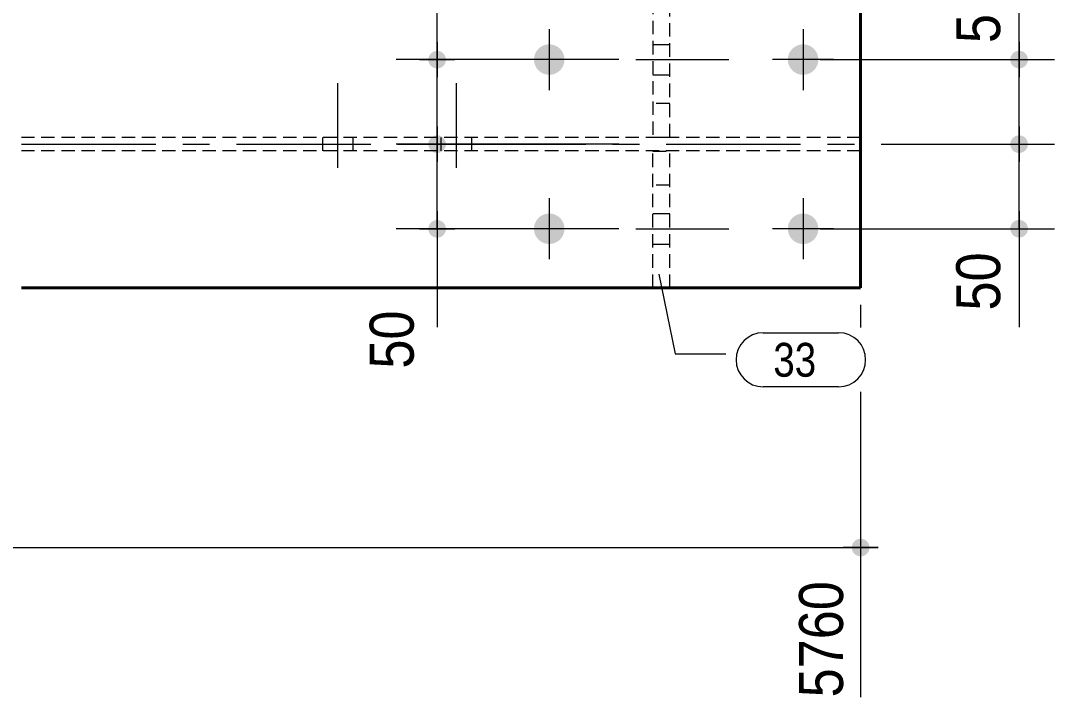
# Model space of a CAD drawing. Header units: millimetres. Extents: x 2 to 410, y 5 to 282.
# Drawn here: x 312.6 to 373.7, y 83.7 to 123.7 of the extents above; entities that cross this region are included whole.
import ezdxf

# ---------------------------------------------------------------- set-up
doc = ezdxf.new("R2010")
doc.units = ezdxf.units.MM
for name, pattern in [('AXES', [12.7, 7.9375, -1.5875, 1.5875, -1.5875]), ('CACHE2', [1.190625, 0.79375, -0.396875]), ('INTERROMPUX2', [9.525, 6.35, -3.175])]:
    doc.linetypes.add(name, pattern=pattern)
for name, color, linetype, lineweight in [('Axe', 1, 'Continuous', 0), ('Boulon', 7, 'Continuous', 0), ('Cache', 7, 'Continuous', 0), ('Cotation', 7, 'Continuous', 0), ('Piece', 2, 'Continuous', 0), ('Repère pièce', 3, 'Continuous', 0)]:
    doc.layers.add(name, color=color, linetype=linetype, lineweight=lineweight)
doc.styles.add('ARIAL', font='ARIAL.TTF')
doc.styles.add('COMIC_SANS_MS', font='COMIC.TTF')

# ---------------------------------------------------------------- blocks, each defined once
blk = doc.blocks.new('*A29')
at = {"layer": 'Boulon'}
for points in [[(343.805, 120.539), (343.761, 120.543), (343.717, 120.548), (343.673, 120.555), (343.63, 120.565), (343.588, 120.577), (343.546, 120.591), (343.504, 120.607), (343.464, 120.625), (343.425, 120.644), (343.386, 120.666), (343.349, 120.69), (343.313, 120.715), (343.278, 120.742), (343.244, 120.771), (343.212, 120.802), (343.182, 120.834), (343.153, 120.867), (343.126, 120.902), (343.101, 120.938), (343.077, 120.975), (343.055, 121.014), (343.035, 121.053), (343.017, 121.094), (343.001, 121.135), (342.988, 121.177), (342.976, 121.22), (342.966, 121.263), (342.959, 121.306), (342.953, 121.35), (342.95, 121.394), (342.949, 121.438), (342.95, 121.482), (342.953, 121.526), (342.959, 121.57), (342.966, 121.614), (342.976, 121.657), (342.988, 121.699), (343.001, 121.741), (343.017, 121.783), (343.035, 121.823), (343.055, 121.862), (343.077, 121.901), (343.101, 121.938), (343.126, 121.974), (343.153, 122.009), (343.182, 122.043), (343.212, 122.075), (343.244, 122.105), (343.278, 122.134), (343.313, 122.161), (343.349, 122.187), (343.386, 122.21), (343.425, 122.232), (343.464, 122.252), (343.504, 122.27), (343.546, 122.286), (343.588, 122.299), (343.63, 122.311), (343.673, 122.321), (343.717, 122.328), (343.761, 122.334), (343.805, 122.337), (343.849, 122.338), (343.893, 122.337), (343.937, 122.334), (343.981, 122.328), (344.024, 122.321), (344.068, 122.311), (344.11, 122.299), (344.152, 122.286), (344.193, 122.27), (344.234, 122.252), (344.273, 122.232), (344.312, 122.21), (344.349, 122.187), (344.385, 122.161), (344.42, 122.134), (344.453, 122.105), (344.485, 122.075), (344.516, 122.043), (344.545, 122.009), (344.572, 121.974), (344.597, 121.938), (344.621, 121.901), (344.643, 121.862), (344.662, 121.823), (344.68, 121.783), (344.696, 121.741), (344.71, 121.699), (344.722, 121.657), (344.732, 121.614), (344.739, 121.57), (344.745, 121.526), (344.748, 121.482), (344.749, 121.438), (344.748, 121.394), (344.745, 121.35), (344.739, 121.306), (344.732, 121.263), (344.722, 121.22), (344.71, 121.177), (344.696, 121.135), (344.68, 121.094), (344.662, 121.053), (344.643, 121.014), (344.621, 120.975), (344.597, 120.938), (344.572, 120.902), (344.545, 120.867), (344.516, 120.834), (344.485, 120.802), (344.453, 120.771), (344.42, 120.742), (344.385, 120.715), (344.349, 120.69), (344.312, 120.666), (344.273, 120.644), (344.234, 120.625), (344.193, 120.607), (344.152, 120.591), (344.11, 120.577), (344.068, 120.565), (344.024, 120.555), (343.981, 120.548), (343.937, 120.543), (343.893, 120.539), (343.849, 120.538)], [(358.805, 120.539), (358.761, 120.543), (358.717, 120.548), (358.673, 120.555), (358.63, 120.565), (358.588, 120.577), (358.546, 120.591), (358.504, 120.607), (358.464, 120.625), (358.425, 120.644), (358.386, 120.666), (358.349, 120.69), (358.313, 120.715), (358.278, 120.742), (358.244, 120.771), (358.212, 120.802), (358.182, 120.834), (358.153, 120.867), (358.126, 120.902), (358.101, 120.938), (358.077, 120.975), (358.055, 121.014), (358.035, 121.053), (358.017, 121.094), (358.001, 121.135), (357.988, 121.177), (357.976, 121.22), (357.966, 121.263), (357.959, 121.306), (357.953, 121.35), (357.95, 121.394), (357.949, 121.438), (357.95, 121.482), (357.953, 121.526), (357.959, 121.57), (357.966, 121.614), (357.976, 121.657), (357.988, 121.699), (358.001, 121.741), (358.017, 121.783), (358.035, 121.823), (358.055, 121.862), (358.077, 121.901), (358.101, 121.938), (358.126, 121.974), (358.153, 122.009), (358.182, 122.043), (358.212, 122.075), (358.244, 122.105), (358.278, 122.134), (358.313, 122.161), (358.349, 122.187), (358.386, 122.21), (358.425, 122.232), (358.464, 122.252), (358.504, 122.27), (358.546, 122.286), (358.588, 122.299), (358.63, 122.311), (358.673, 122.321), (358.717, 122.328), (358.761, 122.334), (358.805, 122.337), (358.849, 122.338), (358.893, 122.337), (358.937, 122.334), (358.981, 122.328), (359.024, 122.321), (359.068, 122.311), (359.11, 122.299), (359.152, 122.286), (359.193, 122.27), (359.234, 122.252), (359.273, 122.232), (359.312, 122.21), (359.349, 122.187), (359.385, 122.161), (359.42, 122.134), (359.453, 122.105), (359.485, 122.075), (359.516, 122.043), (359.545, 122.009), (359.572, 121.974), (359.597, 121.938), (359.621, 121.901), (359.643, 121.862), (359.662, 121.823), (359.68, 121.783), (359.696, 121.741), (359.71, 121.699), (359.722, 121.657), (359.732, 121.614), (359.739, 121.57), (359.745, 121.526), (359.748, 121.482), (359.749, 121.438), (359.748, 121.394), (359.745, 121.35), (359.739, 121.306), (359.732, 121.263), (359.722, 121.22), (359.71, 121.177), (359.696, 121.135), (359.68, 121.094), (359.662, 121.053), (359.643, 121.014), (359.621, 120.975), (359.597, 120.938), (359.572, 120.902), (359.545, 120.867), (359.516, 120.834), (359.485, 120.802), (359.453, 120.771), (359.42, 120.742), (359.385, 120.715), (359.349, 120.69), (359.312, 120.666), (359.273, 120.644), (359.234, 120.625), (359.193, 120.607), (359.152, 120.591), (359.11, 120.577), (359.068, 120.565), (359.024, 120.555), (358.981, 120.548), (358.937, 120.543), (358.893, 120.539), (358.849, 120.538)], [(343.805, 110.539), (343.761, 110.543), (343.717, 110.548), (343.673, 110.555), (343.63, 110.565), (343.588, 110.577), (343.546, 110.591), (343.504, 110.607), (343.464, 110.625), (343.425, 110.644), (343.386, 110.666), (343.349, 110.69), (343.313, 110.715), (343.278, 110.742), (343.244, 110.771), (343.212, 110.802), (343.182, 110.834), (343.153, 110.867), (343.126, 110.902), (343.101, 110.938), (343.077, 110.975), (343.055, 111.014), (343.035, 111.053), (343.017, 111.094), (343.001, 111.135), (342.988, 111.177), (342.976, 111.22), (342.966, 111.263), (342.959, 111.306), (342.953, 111.35), (342.95, 111.394), (342.949, 111.438), (342.95, 111.482), (342.953, 111.526), (342.959, 111.57), (342.966, 111.614), (342.976, 111.657), (342.988, 111.699), (343.001, 111.741), (343.017, 111.783), (343.035, 111.823), (343.055, 111.862), (343.077, 111.901), (343.101, 111.938), (343.126, 111.974), (343.153, 112.009), (343.182, 112.043), (343.212, 112.075), (343.244, 112.105), (343.278, 112.134), (343.313, 112.161), (343.349, 112.187), (343.386, 112.21), (343.425, 112.232), (343.464, 112.252), (343.504, 112.27), (343.546, 112.286), (343.588, 112.299), (343.63, 112.311), (343.673, 112.321), (343.717, 112.328), (343.761, 112.334), (343.805, 112.337), (343.849, 112.338), (343.893, 112.337), (343.937, 112.334), (343.981, 112.328), (344.024, 112.321), (344.068, 112.311), (344.11, 112.299), (344.152, 112.286), (344.193, 112.27), (344.234, 112.252), (344.273, 112.232), (344.312, 112.21), (344.349, 112.187), (344.385, 112.161), (344.42, 112.134), (344.453, 112.105), (344.485, 112.075), (344.516, 112.043), (344.545, 112.009), (344.572, 111.974), (344.597, 111.938), (344.621, 111.901), (344.643, 111.862), (344.662, 111.823), (344.68, 111.783), (344.696, 111.741), (344.71, 111.699), (344.722, 111.657), (344.732, 111.614), (344.739, 111.57), (344.745, 111.526), (344.748, 111.482), (344.749, 111.438), (344.748, 111.394), (344.745, 111.35), (344.739, 111.306), (344.732, 111.263), (344.722, 111.22), (344.71, 111.177), (344.696, 111.135), (344.68, 111.094), (344.662, 111.053), (344.643, 111.014), (344.621, 110.975), (344.597, 110.938), (344.572, 110.902), (344.545, 110.867), (344.516, 110.834), (344.485, 110.802), (344.453, 110.771), (344.42, 110.742), (344.385, 110.715), (344.349, 110.69), (344.312, 110.666), (344.273, 110.644), (344.234, 110.625), (344.193, 110.607), (344.152, 110.591), (344.11, 110.577), (344.068, 110.565), (344.024, 110.555), (343.981, 110.548), (343.937, 110.543), (343.893, 110.539), (343.849, 110.538)], [(358.805, 110.539), (358.761, 110.543), (358.717, 110.548), (358.673, 110.555), (358.63, 110.565), (358.588, 110.577), (358.546, 110.591), (358.504, 110.607), (358.464, 110.625), (358.425, 110.644), (358.386, 110.666), (358.349, 110.69), (358.313, 110.715), (358.278, 110.742), (358.244, 110.771), (358.212, 110.802), (358.182, 110.834), (358.153, 110.867), (358.126, 110.902), (358.101, 110.938), (358.077, 110.975), (358.055, 111.014), (358.035, 111.053), (358.017, 111.094), (358.001, 111.135), (357.988, 111.177), (357.976, 111.22), (357.966, 111.263), (357.959, 111.306), (357.953, 111.35), (357.95, 111.394), (357.949, 111.438), (357.95, 111.482), (357.953, 111.526), (357.959, 111.57), (357.966, 111.614), (357.976, 111.657), (357.988, 111.699), (358.001, 111.741), (358.017, 111.783), (358.035, 111.823), (358.055, 111.862), (358.077, 111.901), (358.101, 111.938), (358.126, 111.974), (358.153, 112.009), (358.182, 112.043), (358.212, 112.075), (358.244, 112.105), (358.278, 112.134), (358.313, 112.161), (358.349, 112.187), (358.386, 112.21), (358.425, 112.232), (358.464, 112.252), (358.504, 112.27), (358.546, 112.286), (358.588, 112.299), (358.63, 112.311), (358.673, 112.321), (358.717, 112.328), (358.761, 112.334), (358.805, 112.337), (358.849, 112.338), (358.893, 112.337), (358.937, 112.334), (358.981, 112.328), (359.024, 112.321), (359.068, 112.311), (359.11, 112.299), (359.152, 112.286), (359.193, 112.27), (359.234, 112.252), (359.273, 112.232), (359.312, 112.21), (359.349, 112.187), (359.385, 112.161), (359.42, 112.134), (359.453, 112.105), (359.485, 112.075), (359.516, 112.043), (359.545, 112.009), (359.572, 111.974), (359.597, 111.938), (359.621, 111.901), (359.643, 111.862), (359.662, 111.823), (359.68, 111.783), (359.696, 111.741), (359.71, 111.699), (359.722, 111.657), (359.732, 111.614), (359.739, 111.57), (359.745, 111.526), (359.748, 111.482), (359.749, 111.438), (359.748, 111.394), (359.745, 111.35), (359.739, 111.306), (359.732, 111.263), (359.722, 111.22), (359.71, 111.177), (359.696, 111.135), (359.68, 111.094), (359.662, 111.053), (359.643, 111.014), (359.621, 110.975), (359.597, 110.938), (359.572, 110.902), (359.545, 110.867), (359.516, 110.834), (359.485, 110.802), (359.453, 110.771), (359.42, 110.742), (359.385, 110.715), (359.349, 110.69), (359.312, 110.666), (359.273, 110.644), (359.234, 110.625), (359.193, 110.607), (359.152, 110.591), (359.11, 110.577), (359.068, 110.565), (359.024, 110.555), (358.981, 110.548), (358.937, 110.543), (358.893, 110.539), (358.849, 110.538)]]:
    blk.add_hatch(color=256, dxfattribs=at).paths.add_polyline_path(points, flags=17)
at = {"layer": 'Boulon', "linetype": 'Continuous', "lineweight": 0}
for p, q in [((343.849, 123.238), (343.849, 119.638)), ((358.849, 123.238), (358.849, 119.638)), ((345.649, 121.438), (342.049, 121.438)), ((360.649, 121.438), (357.049, 121.438)), ((343.849, 113.238), (343.849, 109.638)), ((358.849, 113.238), (358.849, 109.638)), ((345.649, 111.438), (342.049, 111.438)), ((360.649, 111.438), (357.049, 111.438))]:
    blk.add_line(p, q, dxfattribs=at)
blk = doc.blocks.new('*A31')
at = {"layer": 'Boulon', "linetype": 'INTERROMPUX2', "lineweight": 0}
for p, q in [((331.365086, 115.038188), (331.365086, 120.038188)), ((338.365086, 115.038188), (338.365086, 120.038188)), ((330.465086, 116.038188), (330.465086, 116.838188)), ((332.265086, 116.038188), (332.265086, 116.838188)), ((337.465086, 116.038188), (337.465086, 116.838188)), ((339.265086, 116.038188), (339.265086, 116.838188))]:
    blk.add_line(p, q, dxfattribs=at)
blk = doc.blocks.new('*A38')
at = {"layer": 'Boulon', "linetype": 'INTERROMPUX2', "lineweight": 0}
for p, q in [((349.964698, 112.333117), (350.964698, 112.333266)), ((349.964698, 112.333117), (350.964698, 112.333266)), ((349.964698, 112.333117), (350.964698, 112.333266)), ((348.964832, 111.432967), (354.464832, 111.433789)), ((348.964832, 111.432967), (354.464832, 111.433789)), ((348.964832, 111.432967), (354.464832, 111.433789)), ((349.964967, 110.533117), (350.964967, 110.533266)), ((349.964967, 110.533117), (350.964967, 110.533266)), ((349.964967, 110.533117), (350.964967, 110.533266))]:
    blk.add_line(p, q, dxfattribs=at)
blk = doc.blocks.new('*A39')
at = {"layer": 'Boulon', "linetype": 'INTERROMPUX2', "lineweight": 0}
for p, q in [((349.964698, 122.333117), (350.964698, 122.333266)), ((349.964698, 122.333117), (350.964698, 122.333266)), ((349.964698, 122.333117), (350.964698, 122.333266)), ((348.964832, 121.432967), (354.464832, 121.433789)), ((348.964832, 121.432967), (354.464832, 121.433789)), ((348.964832, 121.432967), (354.464832, 121.433789)), ((349.964967, 120.533117), (350.964967, 120.533266)), ((349.964967, 120.533117), (350.964967, 120.533266)), ((349.964967, 120.533117), (350.964967, 120.533266))]:
    blk.add_line(p, q, dxfattribs=at)
blk = doc.blocks.new('*A40')
at = {"layer": 'Axe', "color": 1, "linetype": 'AXES', "lineweight": 15}
blk.add_line((312.665086, 116.438188), (372.248654, 116.438188), dxfattribs=at)
at = {"layer": 'Cache', "color": 7, "linetype": 'CACHE2', "lineweight": 20}
for p, q in [((362.248654, 116.838188), (312.665086, 116.838188)), ((362.248654, 116.038188), (312.665086, 116.038188))]:
    blk.add_line(p, q, dxfattribs=at)
at = {"layer": 'Piece', "color": 2, "linetype": 'Continuous', "lineweight": 40}
for p, q in [((362.248654, 107.938188), (362.248654, 124.938188)), ((312.665086, 107.938188), (362.248654, 107.938188))]:
    blk.add_line(p, q, dxfattribs=at)
blk = doc.blocks.new('*A43')
at = {"layer": 'Cache', "color": 7, "linetype": 'CACHE2', "lineweight": 20}
for p, q in [((349.964832, 107.942957), (349.964832, 116.022957)), ((349.964832, 116.022957), (350.964832, 116.022957)), ((350.964832, 107.942957), (350.964832, 116.022957)), ((350.964832, 114.022957), (349.964832, 114.022957)), ((350.964832, 107.942957), (349.964832, 107.942957))]:
    blk.add_line(p, q, dxfattribs=at)
blk = doc.blocks.new('*A44')
at = {"layer": 'Cache', "color": 7, "linetype": 'CACHE2', "lineweight": 20}
for p, q in [((350.964832, 124.922957), (349.964832, 124.922957)), ((349.964832, 124.922957), (349.964832, 116.842957)), ((350.964832, 116.842957), (350.964832, 124.922957)), ((350.964832, 118.842957), (349.964832, 118.842957)), ((349.964832, 116.842957), (350.964832, 116.842957))]:
    blk.add_line(p, q, dxfattribs=at)
blk = doc.blocks.new('*A92')
at = {"layer": 'Cotation'}
for points in [[(337.2, 115.919), (337.174, 115.921), (337.149, 115.924), (337.124, 115.928), (337.099, 115.934), (337.074, 115.941), (337.05, 115.949), (337.026, 115.958), (337.003, 115.968), (336.98, 115.98), (336.958, 115.992), (336.937, 116.006), (336.916, 116.021), (336.896, 116.036), (336.876, 116.053), (336.858, 116.07), (336.84, 116.089), (336.823, 116.108), (336.808, 116.128), (336.793, 116.149), (336.779, 116.171), (336.767, 116.193), (336.755, 116.216), (336.745, 116.239), (336.736, 116.263), (336.728, 116.287), (336.721, 116.312), (336.715, 116.337), (336.711, 116.362), (336.708, 116.387), (336.706, 116.413), (336.705, 116.438), (336.706, 116.464), (336.708, 116.489), (336.711, 116.514), (336.715, 116.54), (336.721, 116.565), (336.728, 116.589), (336.736, 116.613), (336.745, 116.637), (336.755, 116.661), (336.767, 116.683), (336.779, 116.706), (336.793, 116.727), (336.808, 116.748), (336.823, 116.768), (336.84, 116.787), (336.858, 116.806), (336.876, 116.823), (336.896, 116.84), (336.916, 116.856), (336.937, 116.871), (336.958, 116.884), (336.98, 116.897), (337.003, 116.908), (337.026, 116.919), (337.05, 116.928), (337.074, 116.936), (337.099, 116.943), (337.124, 116.948), (337.149, 116.953), (337.174, 116.956), (337.2, 116.958), (337.225, 116.958), (337.251, 116.958), (337.276, 116.956), (337.302, 116.953), (337.327, 116.948), (337.352, 116.943), (337.376, 116.936), (337.401, 116.928), (337.424, 116.919), (337.448, 116.908), (337.471, 116.897), (337.493, 116.884), (337.514, 116.871), (337.535, 116.856), (337.555, 116.84), (337.575, 116.823), (337.593, 116.806), (337.611, 116.787), (337.627, 116.768), (337.643, 116.748), (337.658, 116.727), (337.671, 116.706), (337.684, 116.683), (337.695, 116.661), (337.706, 116.637), (337.715, 116.613), (337.723, 116.589), (337.73, 116.565), (337.735, 116.54), (337.74, 116.514), (337.743, 116.489), (337.745, 116.464), (337.745, 116.438), (337.745, 116.413), (337.743, 116.387), (337.74, 116.362), (337.735, 116.337), (337.73, 116.312), (337.723, 116.287), (337.715, 116.263), (337.706, 116.239), (337.695, 116.216), (337.684, 116.193), (337.671, 116.171), (337.658, 116.149), (337.643, 116.128), (337.627, 116.108), (337.611, 116.089), (337.593, 116.07), (337.575, 116.053), (337.555, 116.036), (337.535, 116.021), (337.514, 116.006), (337.493, 115.992), (337.471, 115.98), (337.448, 115.968), (337.424, 115.958), (337.401, 115.949), (337.376, 115.941), (337.352, 115.934), (337.327, 115.928), (337.302, 115.924), (337.276, 115.921), (337.251, 115.919), (337.225, 115.918)], [(337.2, 110.914), (337.174, 110.915), (337.149, 110.919), (337.124, 110.923), (337.099, 110.929), (337.074, 110.935), (337.05, 110.943), (337.026, 110.953), (337.003, 110.963), (336.98, 110.974), (336.958, 110.987), (336.937, 111.001), (336.916, 111.015), (336.896, 111.031), (336.876, 111.048), (336.858, 111.065), (336.84, 111.084), (336.823, 111.103), (336.808, 111.123), (336.793, 111.144), (336.779, 111.166), (336.767, 111.188), (336.755, 111.211), (336.745, 111.234), (336.736, 111.258), (336.728, 111.282), (336.721, 111.307), (336.715, 111.332), (336.711, 111.357), (336.708, 111.382), (336.706, 111.407), (336.705, 111.433), (336.706, 111.458), (336.708, 111.484), (336.711, 111.509), (336.715, 111.534), (336.721, 111.559), (336.728, 111.584), (336.736, 111.608), (336.745, 111.632), (336.755, 111.655), (336.767, 111.678), (336.779, 111.7), (336.793, 111.722), (336.808, 111.743), (336.823, 111.763), (336.84, 111.782), (336.858, 111.801), (336.876, 111.818), (336.896, 111.835), (336.916, 111.851), (336.937, 111.865), (336.958, 111.879), (336.98, 111.892), (337.003, 111.903), (337.026, 111.913), (337.05, 111.923), (337.074, 111.931), (337.099, 111.937), (337.124, 111.943), (337.149, 111.947), (337.174, 111.95), (337.2, 111.952), (337.225, 111.953), (337.251, 111.952), (337.276, 111.95), (337.302, 111.947), (337.327, 111.943), (337.352, 111.937), (337.376, 111.931), (337.401, 111.923), (337.424, 111.913), (337.448, 111.903), (337.471, 111.892), (337.493, 111.879), (337.514, 111.865), (337.535, 111.851), (337.555, 111.835), (337.575, 111.818), (337.593, 111.801), (337.611, 111.782), (337.627, 111.763), (337.643, 111.743), (337.658, 111.722), (337.671, 111.7), (337.684, 111.678), (337.695, 111.655), (337.706, 111.632), (337.715, 111.608), (337.723, 111.584), (337.73, 111.559), (337.735, 111.534), (337.74, 111.509), (337.743, 111.484), (337.745, 111.458), (337.745, 111.433), (337.745, 111.407), (337.743, 111.382), (337.74, 111.357), (337.735, 111.332), (337.73, 111.307), (337.723, 111.282), (337.715, 111.258), (337.706, 111.234), (337.695, 111.211), (337.684, 111.188), (337.671, 111.166), (337.658, 111.144), (337.643, 111.123), (337.627, 111.103), (337.611, 111.084), (337.593, 111.065), (337.575, 111.048), (337.555, 111.031), (337.535, 111.015), (337.514, 111.001), (337.493, 110.987), (337.471, 110.974), (337.448, 110.963), (337.424, 110.953), (337.401, 110.943), (337.376, 110.935), (337.352, 110.929), (337.327, 110.923), (337.302, 110.919), (337.276, 110.915), (337.251, 110.914), (337.225, 110.913)]]:
    blk.add_hatch(color=256, dxfattribs=at).paths.add_polyline_path(points, flags=17)
at = {"layer": 'Cotation', "linetype": 'Continuous', "lineweight": 0}
for p, q in [((337.225, 117.478), (337.225, 115.398)), ((337.225, 116.438), (337.225, 117.478)), ((347.965, 116.438), (334.805, 116.438)), ((336.185, 116.438), (338.265, 116.438)), ((337.225, 111.433), (337.225, 116.438)), ((337.225, 112.473), (337.225, 110.393)), ((347.965, 111.433), (334.805, 111.433)), ((336.185, 111.433), (338.265, 111.433)), ((337.225, 111.433), (337.225, 105.626)), ((337.225, 111.433), (337.225, 105.626))]:
    blk.add_line(p, q, dxfattribs=at)
at = {"layer": 'Cotation'}
for p in [(337.225, 116.438), (337.225, 111.433)]:
    blk.add_point(p, dxfattribs=at)
at = {"layer": 'Cotation', "style": 'ARIAL', "width": 0.85}
blk.add_text('50', height=2.6, rotation=90.00021, dxfattribs=at).set_placement((335.84, 103.172))
blk = doc.blocks.new('*A93')
at = {"layer": 'Cotation'}
for points in [[(337.2, 120.914), (337.174, 120.915), (337.149, 120.919), (337.124, 120.923), (337.099, 120.929), (337.074, 120.935), (337.05, 120.943), (337.026, 120.953), (337.003, 120.963), (336.98, 120.974), (336.958, 120.987), (336.937, 121.001), (336.916, 121.015), (336.896, 121.031), (336.876, 121.048), (336.858, 121.065), (336.84, 121.084), (336.823, 121.103), (336.808, 121.123), (336.793, 121.144), (336.779, 121.166), (336.767, 121.188), (336.755, 121.211), (336.745, 121.234), (336.736, 121.258), (336.728, 121.282), (336.721, 121.307), (336.715, 121.332), (336.711, 121.357), (336.708, 121.382), (336.706, 121.407), (336.705, 121.433), (336.706, 121.458), (336.708, 121.484), (336.711, 121.509), (336.715, 121.534), (336.721, 121.559), (336.728, 121.584), (336.736, 121.608), (336.745, 121.632), (336.755, 121.655), (336.767, 121.678), (336.779, 121.7), (336.793, 121.722), (336.808, 121.743), (336.823, 121.763), (336.84, 121.782), (336.858, 121.801), (336.876, 121.818), (336.896, 121.835), (336.916, 121.851), (336.937, 121.865), (336.958, 121.879), (336.98, 121.892), (337.003, 121.903), (337.026, 121.913), (337.05, 121.923), (337.074, 121.931), (337.099, 121.937), (337.124, 121.943), (337.149, 121.947), (337.174, 121.95), (337.2, 121.952), (337.225, 121.953), (337.251, 121.952), (337.276, 121.95), (337.302, 121.947), (337.327, 121.943), (337.352, 121.937), (337.376, 121.931), (337.401, 121.923), (337.424, 121.913), (337.448, 121.903), (337.471, 121.892), (337.493, 121.879), (337.514, 121.865), (337.535, 121.851), (337.555, 121.835), (337.575, 121.818), (337.593, 121.801), (337.611, 121.782), (337.627, 121.763), (337.643, 121.743), (337.658, 121.722), (337.671, 121.7), (337.684, 121.678), (337.695, 121.655), (337.706, 121.632), (337.715, 121.608), (337.723, 121.584), (337.73, 121.559), (337.735, 121.534), (337.74, 121.509), (337.743, 121.484), (337.745, 121.458), (337.745, 121.433), (337.745, 121.407), (337.743, 121.382), (337.74, 121.357), (337.735, 121.332), (337.73, 121.307), (337.723, 121.282), (337.715, 121.258), (337.706, 121.234), (337.695, 121.211), (337.684, 121.188), (337.671, 121.166), (337.658, 121.144), (337.643, 121.123), (337.627, 121.103), (337.611, 121.084), (337.593, 121.065), (337.575, 121.048), (337.555, 121.031), (337.535, 121.015), (337.514, 121.001), (337.493, 120.987), (337.471, 120.974), (337.448, 120.963), (337.424, 120.953), (337.401, 120.943), (337.376, 120.935), (337.352, 120.929), (337.327, 120.923), (337.302, 120.919), (337.276, 120.915), (337.251, 120.914), (337.225, 120.913)], [(337.2, 115.919), (337.174, 115.921), (337.149, 115.924), (337.124, 115.928), (337.099, 115.934), (337.074, 115.941), (337.05, 115.949), (337.026, 115.958), (337.003, 115.968), (336.98, 115.98), (336.958, 115.992), (336.937, 116.006), (336.916, 116.021), (336.896, 116.036), (336.876, 116.053), (336.858, 116.07), (336.84, 116.089), (336.823, 116.108), (336.808, 116.128), (336.793, 116.149), (336.779, 116.171), (336.767, 116.193), (336.755, 116.216), (336.745, 116.239), (336.736, 116.263), (336.728, 116.287), (336.721, 116.312), (336.715, 116.337), (336.711, 116.362), (336.708, 116.387), (336.706, 116.413), (336.705, 116.438), (336.706, 116.464), (336.708, 116.489), (336.711, 116.514), (336.715, 116.54), (336.721, 116.565), (336.728, 116.589), (336.736, 116.613), (336.745, 116.637), (336.755, 116.661), (336.767, 116.683), (336.779, 116.706), (336.793, 116.727), (336.808, 116.748), (336.823, 116.768), (336.84, 116.787), (336.858, 116.806), (336.876, 116.823), (336.896, 116.84), (336.916, 116.856), (336.937, 116.871), (336.958, 116.884), (336.98, 116.897), (337.003, 116.908), (337.026, 116.919), (337.05, 116.928), (337.074, 116.936), (337.099, 116.943), (337.124, 116.948), (337.149, 116.953), (337.174, 116.956), (337.2, 116.958), (337.225, 116.958), (337.251, 116.958), (337.276, 116.956), (337.302, 116.953), (337.327, 116.948), (337.352, 116.943), (337.376, 116.936), (337.401, 116.928), (337.424, 116.919), (337.448, 116.908), (337.471, 116.897), (337.493, 116.884), (337.514, 116.871), (337.535, 116.856), (337.555, 116.84), (337.575, 116.823), (337.593, 116.806), (337.611, 116.787), (337.627, 116.768), (337.643, 116.748), (337.658, 116.727), (337.671, 116.706), (337.684, 116.683), (337.695, 116.661), (337.706, 116.637), (337.715, 116.613), (337.723, 116.589), (337.73, 116.565), (337.735, 116.54), (337.74, 116.514), (337.743, 116.489), (337.745, 116.464), (337.745, 116.438), (337.745, 116.413), (337.743, 116.387), (337.74, 116.362), (337.735, 116.337), (337.73, 116.312), (337.723, 116.287), (337.715, 116.263), (337.706, 116.239), (337.695, 116.216), (337.684, 116.193), (337.671, 116.171), (337.658, 116.149), (337.643, 116.128), (337.627, 116.108), (337.611, 116.089), (337.593, 116.07), (337.575, 116.053), (337.555, 116.036), (337.535, 116.021), (337.514, 116.006), (337.493, 115.992), (337.471, 115.98), (337.448, 115.968), (337.424, 115.958), (337.401, 115.949), (337.376, 115.941), (337.352, 115.934), (337.327, 115.928), (337.302, 115.924), (337.276, 115.921), (337.251, 115.919), (337.225, 115.918)]]:
    blk.add_hatch(color=256, dxfattribs=at).paths.add_polyline_path(points, flags=17)
at = {"layer": 'Cotation', "linetype": 'Continuous', "lineweight": 0}
for p, q in [((337.225, 121.433), (337.225, 127.24)), ((337.225, 121.433), (337.225, 127.24)), ((337.225, 122.473), (337.225, 120.393)), ((347.965, 121.433), (334.805, 121.433)), ((336.185, 121.433), (338.265, 121.433)), ((337.225, 116.438), (337.225, 121.433)), ((337.225, 117.478), (337.225, 115.398)), ((347.965, 116.438), (334.805, 116.438)), ((336.185, 116.438), (338.265, 116.438)), ((337.225, 116.438), (337.225, 115.398))]:
    blk.add_line(p, q, dxfattribs=at)
at = {"layer": 'Cotation'}
for p in [(337.225, 121.433), (337.225, 116.438)]:
    blk.add_point(p, dxfattribs=at)
at = {"layer": 'Cotation', "style": 'ARIAL', "width": 0.85}
blk.add_text('50', height=2.6, rotation=90.00021, dxfattribs=at).set_placement((336.05, 126.238))
blk = doc.blocks.new('*A97')
at = {"layer": 'Cotation'}
blk.add_hatch(color=256, dxfattribs=at).paths.add_polyline_path([(362.223, 92.075), (362.198, 92.077), (362.172, 92.08), (362.147, 92.085), (362.122, 92.09), (362.098, 92.097), (362.073, 92.105), (362.05, 92.114), (362.026, 92.125), (362.004, 92.136), (361.981, 92.149), (361.96, 92.162), (361.939, 92.177), (361.919, 92.193), (361.899, 92.209), (361.881, 92.227), (361.863, 92.245), (361.847, 92.265), (361.831, 92.285), (361.816, 92.306), (361.803, 92.327), (361.79, 92.349), (361.779, 92.372), (361.768, 92.396), (361.759, 92.419), (361.751, 92.444), (361.744, 92.468), (361.739, 92.493), (361.734, 92.518), (361.731, 92.544), (361.729, 92.569), (361.729, 92.595), (361.729, 92.62), (361.731, 92.646), (361.734, 92.671), (361.739, 92.696), (361.744, 92.721), (361.751, 92.746), (361.759, 92.77), (361.768, 92.794), (361.779, 92.817), (361.79, 92.84), (361.803, 92.862), (361.816, 92.883), (361.831, 92.904), (361.847, 92.924), (361.863, 92.944), (361.881, 92.962), (361.899, 92.98), (361.919, 92.997), (361.939, 93.012), (361.96, 93.027), (361.981, 93.041), (362.004, 93.053), (362.026, 93.065), (362.05, 93.075), (362.073, 93.084), (362.098, 93.092), (362.122, 93.099), (362.147, 93.105), (362.172, 93.109), (362.198, 93.112), (362.223, 93.114), (362.249, 93.115), (362.274, 93.114), (362.3, 93.112), (362.325, 93.109), (362.35, 93.105), (362.375, 93.099), (362.4, 93.092), (362.424, 93.084), (362.448, 93.075), (362.471, 93.065), (362.494, 93.053), (362.516, 93.041), (362.538, 93.027), (362.558, 93.012), (362.579, 92.997), (362.598, 92.98), (362.616, 92.962), (362.634, 92.944), (362.651, 92.924), (362.666, 92.904), (362.681, 92.883), (362.695, 92.862), (362.707, 92.84), (362.719, 92.817), (362.729, 92.794), (362.738, 92.77), (362.746, 92.746), (362.753, 92.721), (362.759, 92.696), (362.763, 92.671), (362.766, 92.646), (362.768, 92.62), (362.769, 92.595), (362.768, 92.569), (362.766, 92.544), (362.763, 92.518), (362.759, 92.493), (362.753, 92.468), (362.746, 92.444), (362.738, 92.419), (362.729, 92.396), (362.719, 92.372), (362.707, 92.349), (362.695, 92.327), (362.681, 92.306), (362.666, 92.285), (362.651, 92.265), (362.634, 92.245), (362.616, 92.227), (362.598, 92.209), (362.579, 92.193), (362.558, 92.177), (362.538, 92.162), (362.516, 92.149), (362.494, 92.136), (362.471, 92.125), (362.448, 92.114), (362.424, 92.105), (362.4, 92.097), (362.375, 92.09), (362.35, 92.085), (362.325, 92.08), (362.3, 92.077), (362.274, 92.075), (362.249, 92.075)], flags=17)
at = {"layer": 'Cotation', "linetype": 'Continuous', "lineweight": 0}
for p, q in [((362.249, 106.938), (362.249, 105.592)), ((362.249, 101.792), (362.249, 83.741)), ((362.249, 93.635), (362.249, 91.555)), ((106.337, 92.595), (362.249, 92.595)), ((363.289, 92.595), (361.209, 92.595)), ((362.249, 92.595), (363.289, 92.595))]:
    blk.add_line(p, q, dxfattribs=at)
at = {"layer": 'Cotation'}
blk.add_point((362.249, 92.595), dxfattribs=at)
at = {"layer": 'Cotation', "style": 'ARIAL', "width": 0.85}
blk.add_text('5760', height=2.6, rotation=90.00021, dxfattribs=at).set_placement((361.209, 83.741))
blk = doc.blocks.new('*A103')
at = {"layer": 'Cotation'}
for points in [[(371.588, 115.919), (371.563, 115.921), (371.537, 115.924), (371.512, 115.928), (371.487, 115.934), (371.463, 115.941), (371.438, 115.949), (371.415, 115.958), (371.391, 115.968), (371.368, 115.98), (371.346, 115.992), (371.325, 116.006), (371.304, 116.021), (371.284, 116.036), (371.264, 116.053), (371.246, 116.07), (371.228, 116.089), (371.212, 116.108), (371.196, 116.128), (371.181, 116.149), (371.168, 116.171), (371.155, 116.193), (371.144, 116.216), (371.133, 116.239), (371.124, 116.263), (371.116, 116.287), (371.109, 116.312), (371.104, 116.337), (371.099, 116.362), (371.096, 116.387), (371.094, 116.413), (371.094, 116.438), (371.094, 116.464), (371.096, 116.489), (371.099, 116.514), (371.104, 116.54), (371.109, 116.565), (371.116, 116.589), (371.124, 116.613), (371.133, 116.637), (371.144, 116.661), (371.155, 116.683), (371.168, 116.706), (371.181, 116.727), (371.196, 116.748), (371.212, 116.768), (371.228, 116.787), (371.246, 116.806), (371.264, 116.823), (371.284, 116.84), (371.304, 116.856), (371.325, 116.871), (371.346, 116.884), (371.368, 116.897), (371.391, 116.908), (371.415, 116.919), (371.438, 116.928), (371.463, 116.936), (371.487, 116.943), (371.512, 116.948), (371.537, 116.953), (371.563, 116.956), (371.588, 116.958), (371.614, 116.958), (371.639, 116.958), (371.665, 116.956), (371.69, 116.953), (371.715, 116.948), (371.74, 116.943), (371.765, 116.936), (371.789, 116.928), (371.813, 116.919), (371.836, 116.908), (371.859, 116.897), (371.881, 116.884), (371.903, 116.871), (371.923, 116.856), (371.943, 116.84), (371.963, 116.823), (371.981, 116.806), (371.999, 116.787), (372.016, 116.768), (372.031, 116.748), (372.046, 116.727), (372.06, 116.706), (372.072, 116.683), (372.084, 116.661), (372.094, 116.637), (372.103, 116.613), (372.111, 116.589), (372.118, 116.565), (372.124, 116.54), (372.128, 116.514), (372.131, 116.489), (372.133, 116.464), (372.134, 116.438), (372.133, 116.413), (372.131, 116.387), (372.128, 116.362), (372.124, 116.337), (372.118, 116.312), (372.111, 116.287), (372.103, 116.263), (372.094, 116.239), (372.084, 116.216), (372.072, 116.193), (372.06, 116.171), (372.046, 116.149), (372.031, 116.128), (372.016, 116.108), (371.999, 116.089), (371.981, 116.07), (371.963, 116.053), (371.943, 116.036), (371.923, 116.021), (371.903, 116.006), (371.881, 115.992), (371.859, 115.98), (371.836, 115.968), (371.813, 115.958), (371.789, 115.949), (371.765, 115.941), (371.74, 115.934), (371.715, 115.928), (371.69, 115.924), (371.665, 115.921), (371.639, 115.919), (371.614, 115.918)], [(371.588, 110.919), (371.563, 110.921), (371.537, 110.924), (371.512, 110.928), (371.487, 110.934), (371.463, 110.941), (371.438, 110.949), (371.415, 110.958), (371.391, 110.968), (371.368, 110.98), (371.346, 110.992), (371.325, 111.006), (371.304, 111.021), (371.284, 111.036), (371.264, 111.053), (371.246, 111.07), (371.228, 111.089), (371.212, 111.108), (371.196, 111.128), (371.181, 111.149), (371.168, 111.171), (371.155, 111.193), (371.144, 111.216), (371.133, 111.239), (371.124, 111.263), (371.116, 111.287), (371.109, 111.312), (371.104, 111.337), (371.099, 111.362), (371.096, 111.387), (371.094, 111.413), (371.094, 111.438), (371.094, 111.464), (371.096, 111.489), (371.099, 111.514), (371.104, 111.54), (371.109, 111.565), (371.116, 111.589), (371.124, 111.613), (371.133, 111.637), (371.144, 111.661), (371.155, 111.683), (371.168, 111.706), (371.181, 111.727), (371.196, 111.748), (371.212, 111.768), (371.228, 111.787), (371.246, 111.806), (371.264, 111.823), (371.284, 111.84), (371.304, 111.856), (371.325, 111.871), (371.346, 111.884), (371.368, 111.897), (371.391, 111.908), (371.415, 111.919), (371.438, 111.928), (371.463, 111.936), (371.487, 111.943), (371.512, 111.948), (371.537, 111.953), (371.563, 111.956), (371.588, 111.958), (371.614, 111.958), (371.639, 111.958), (371.665, 111.956), (371.69, 111.953), (371.715, 111.948), (371.74, 111.943), (371.765, 111.936), (371.789, 111.928), (371.813, 111.919), (371.836, 111.908), (371.859, 111.897), (371.881, 111.884), (371.903, 111.871), (371.923, 111.856), (371.943, 111.84), (371.963, 111.823), (371.981, 111.806), (371.999, 111.787), (372.016, 111.768), (372.031, 111.748), (372.046, 111.727), (372.06, 111.706), (372.072, 111.683), (372.084, 111.661), (372.094, 111.637), (372.103, 111.613), (372.111, 111.589), (372.118, 111.565), (372.124, 111.54), (372.128, 111.514), (372.131, 111.489), (372.133, 111.464), (372.134, 111.438), (372.133, 111.413), (372.131, 111.387), (372.128, 111.362), (372.124, 111.337), (372.118, 111.312), (372.111, 111.287), (372.103, 111.263), (372.094, 111.239), (372.084, 111.216), (372.072, 111.193), (372.06, 111.171), (372.046, 111.149), (372.031, 111.128), (372.016, 111.108), (371.999, 111.089), (371.981, 111.07), (371.963, 111.053), (371.943, 111.036), (371.923, 111.021), (371.903, 111.006), (371.881, 110.992), (371.859, 110.98), (371.836, 110.968), (371.813, 110.958), (371.789, 110.949), (371.765, 110.941), (371.74, 110.934), (371.715, 110.928), (371.69, 110.924), (371.665, 110.921), (371.639, 110.919), (371.614, 110.918)]]:
    blk.add_hatch(color=256, dxfattribs=at).paths.add_polyline_path(points, flags=17)
at = {"layer": 'Cotation', "linetype": 'Continuous', "lineweight": 0}
for p, q in [((371.614, 117.478), (371.614, 115.398)), ((371.614, 116.438), (371.614, 117.478)), ((367.245, 116.438), (373.694, 116.438)), ((370.574, 116.438), (372.654, 116.438)), ((371.614, 111.438), (371.614, 116.438)), ((371.614, 112.478), (371.614, 110.398)), ((359.849, 111.438), (373.694, 111.438)), ((370.574, 111.438), (372.654, 111.438)), ((371.614, 111.438), (371.614, 105.631)), ((371.614, 111.438), (371.614, 105.631))]:
    blk.add_line(p, q, dxfattribs=at)
at = {"layer": 'Cotation'}
for p in [(371.614, 116.438), (371.614, 111.438)]:
    blk.add_point(p, dxfattribs=at)
at = {"layer": 'Cotation', "style": 'ARIAL', "width": 0.85}
blk.add_text('50', height=2.6, rotation=90.00021, dxfattribs=at).set_placement((370.494, 106.606))
blk = doc.blocks.new('*A104')
at = {"layer": 'Cotation'}
for points in [[(371.588, 120.919), (371.563, 120.921), (371.537, 120.924), (371.512, 120.928), (371.487, 120.934), (371.463, 120.941), (371.438, 120.949), (371.415, 120.958), (371.391, 120.968), (371.368, 120.98), (371.346, 120.992), (371.325, 121.006), (371.304, 121.021), (371.284, 121.036), (371.264, 121.053), (371.246, 121.07), (371.228, 121.089), (371.212, 121.108), (371.196, 121.128), (371.181, 121.149), (371.168, 121.171), (371.155, 121.193), (371.144, 121.216), (371.133, 121.239), (371.124, 121.263), (371.116, 121.287), (371.109, 121.312), (371.104, 121.337), (371.099, 121.362), (371.096, 121.387), (371.094, 121.413), (371.094, 121.438), (371.094, 121.464), (371.096, 121.489), (371.099, 121.514), (371.104, 121.54), (371.109, 121.565), (371.116, 121.589), (371.124, 121.613), (371.133, 121.637), (371.144, 121.661), (371.155, 121.683), (371.168, 121.706), (371.181, 121.727), (371.196, 121.748), (371.212, 121.768), (371.228, 121.787), (371.246, 121.806), (371.264, 121.823), (371.284, 121.84), (371.304, 121.856), (371.325, 121.871), (371.346, 121.884), (371.368, 121.897), (371.391, 121.908), (371.415, 121.919), (371.438, 121.928), (371.463, 121.936), (371.487, 121.943), (371.512, 121.948), (371.537, 121.953), (371.563, 121.956), (371.588, 121.958), (371.614, 121.958), (371.639, 121.958), (371.665, 121.956), (371.69, 121.953), (371.715, 121.948), (371.74, 121.943), (371.765, 121.936), (371.789, 121.928), (371.813, 121.919), (371.836, 121.908), (371.859, 121.897), (371.881, 121.884), (371.903, 121.871), (371.923, 121.856), (371.943, 121.84), (371.963, 121.823), (371.981, 121.806), (371.999, 121.787), (372.016, 121.768), (372.031, 121.748), (372.046, 121.727), (372.06, 121.706), (372.072, 121.683), (372.084, 121.661), (372.094, 121.637), (372.103, 121.613), (372.111, 121.589), (372.118, 121.565), (372.124, 121.54), (372.128, 121.514), (372.131, 121.489), (372.133, 121.464), (372.134, 121.438), (372.133, 121.413), (372.131, 121.387), (372.128, 121.362), (372.124, 121.337), (372.118, 121.312), (372.111, 121.287), (372.103, 121.263), (372.094, 121.239), (372.084, 121.216), (372.072, 121.193), (372.06, 121.171), (372.046, 121.149), (372.031, 121.128), (372.016, 121.108), (371.999, 121.089), (371.981, 121.07), (371.963, 121.053), (371.943, 121.036), (371.923, 121.021), (371.903, 121.006), (371.881, 120.992), (371.859, 120.98), (371.836, 120.968), (371.813, 120.958), (371.789, 120.949), (371.765, 120.941), (371.74, 120.934), (371.715, 120.928), (371.69, 120.924), (371.665, 120.921), (371.639, 120.919), (371.614, 120.918)], [(371.588, 115.919), (371.563, 115.921), (371.537, 115.924), (371.512, 115.928), (371.487, 115.934), (371.463, 115.941), (371.438, 115.949), (371.415, 115.958), (371.391, 115.968), (371.368, 115.98), (371.346, 115.992), (371.325, 116.006), (371.304, 116.021), (371.284, 116.036), (371.264, 116.053), (371.246, 116.07), (371.228, 116.089), (371.212, 116.108), (371.196, 116.128), (371.181, 116.149), (371.168, 116.171), (371.155, 116.193), (371.144, 116.216), (371.133, 116.239), (371.124, 116.263), (371.116, 116.287), (371.109, 116.312), (371.104, 116.337), (371.099, 116.362), (371.096, 116.387), (371.094, 116.413), (371.094, 116.438), (371.094, 116.464), (371.096, 116.489), (371.099, 116.514), (371.104, 116.54), (371.109, 116.565), (371.116, 116.589), (371.124, 116.613), (371.133, 116.637), (371.144, 116.661), (371.155, 116.683), (371.168, 116.706), (371.181, 116.727), (371.196, 116.748), (371.212, 116.768), (371.228, 116.787), (371.246, 116.806), (371.264, 116.823), (371.284, 116.84), (371.304, 116.856), (371.325, 116.871), (371.346, 116.884), (371.368, 116.897), (371.391, 116.908), (371.415, 116.919), (371.438, 116.928), (371.463, 116.936), (371.487, 116.943), (371.512, 116.948), (371.537, 116.953), (371.563, 116.956), (371.588, 116.958), (371.614, 116.958), (371.639, 116.958), (371.665, 116.956), (371.69, 116.953), (371.715, 116.948), (371.74, 116.943), (371.765, 116.936), (371.789, 116.928), (371.813, 116.919), (371.836, 116.908), (371.859, 116.897), (371.881, 116.884), (371.903, 116.871), (371.923, 116.856), (371.943, 116.84), (371.963, 116.823), (371.981, 116.806), (371.999, 116.787), (372.016, 116.768), (372.031, 116.748), (372.046, 116.727), (372.06, 116.706), (372.072, 116.683), (372.084, 116.661), (372.094, 116.637), (372.103, 116.613), (372.111, 116.589), (372.118, 116.565), (372.124, 116.54), (372.128, 116.514), (372.131, 116.489), (372.133, 116.464), (372.134, 116.438), (372.133, 116.413), (372.131, 116.387), (372.128, 116.362), (372.124, 116.337), (372.118, 116.312), (372.111, 116.287), (372.103, 116.263), (372.094, 116.239), (372.084, 116.216), (372.072, 116.193), (372.06, 116.171), (372.046, 116.149), (372.031, 116.128), (372.016, 116.108), (371.999, 116.089), (371.981, 116.07), (371.963, 116.053), (371.943, 116.036), (371.923, 116.021), (371.903, 116.006), (371.881, 115.992), (371.859, 115.98), (371.836, 115.968), (371.813, 115.958), (371.789, 115.949), (371.765, 115.941), (371.74, 115.934), (371.715, 115.928), (371.69, 115.924), (371.665, 115.921), (371.639, 115.919), (371.614, 115.918)]]:
    blk.add_hatch(color=256, dxfattribs=at).paths.add_polyline_path(points, flags=17)
at = {"layer": 'Cotation', "linetype": 'Continuous', "lineweight": 0}
for p, q in [((371.614, 121.438), (371.614, 127.245)), ((371.614, 121.438), (371.614, 127.245)), ((371.614, 122.478), (371.614, 120.398)), ((359.849, 121.438), (373.694, 121.438)), ((370.574, 121.438), (372.654, 121.438)), ((371.614, 116.438), (371.614, 121.438)), ((371.614, 117.478), (371.614, 115.398)), ((367.245, 116.438), (373.694, 116.438)), ((370.574, 116.438), (372.654, 116.438)), ((371.614, 116.438), (371.614, 115.398))]:
    blk.add_line(p, q, dxfattribs=at)
at = {"layer": 'Cotation'}
for p in [(371.614, 121.438), (371.614, 116.438)]:
    blk.add_point(p, dxfattribs=at)
at = {"layer": 'Cotation', "style": 'ARIAL', "width": 0.85}
blk.add_text('50', height=2.6, rotation=90.00021, dxfattribs=at).set_placement((370.494, 122.413))
blk = doc.blocks.new('*A108')
at = {"layer": 'Repère pièce', "linetype": 'INTERROMPUX2', "lineweight": 0}
for p, q in [((350.329825, 108.75714), (351.289543, 104.042395)), ((351.289543, 104.042395), (354.289543, 104.042395))]:
    blk.add_line(p, q, dxfattribs=at)
at = {"layer": 'Repère pièce', "linetype": 'Continuous', "lineweight": 0}
for p, q in [((356.489543, 105.292395), (360.945403, 105.292395)), ((360.945403, 102.092395), (356.489543, 102.092395))]:
    blk.add_line(p, q, dxfattribs=at)
for centre, start, end in [((356.489543, 103.692395), 90, 270), ((360.945403, 103.692395), 270, 90)]:
    blk.add_arc(centre, 1.6, start, end, dxfattribs=at)
at = {"layer": 'Repère pièce', "style": 'COMIC_SANS_MS', "width": 0.85}
blk.add_text('33', height=2, dxfattribs=at).set_placement((357.089543, 102.692395))

msp = doc.modelspace()

# ---------------------------------------------------------------- block references
at = {"lineweight": 0}
for name in ['*A93', '*A104', '*A40', '*A44', '*A29', '*A39', '*A31', '*A92', '*A103', '*A43', '*A97', '*A38', '*A108']:
    msp.add_blockref(name, (0, 0), dxfattribs=at)

doc.saveas('drawing.dxf')
